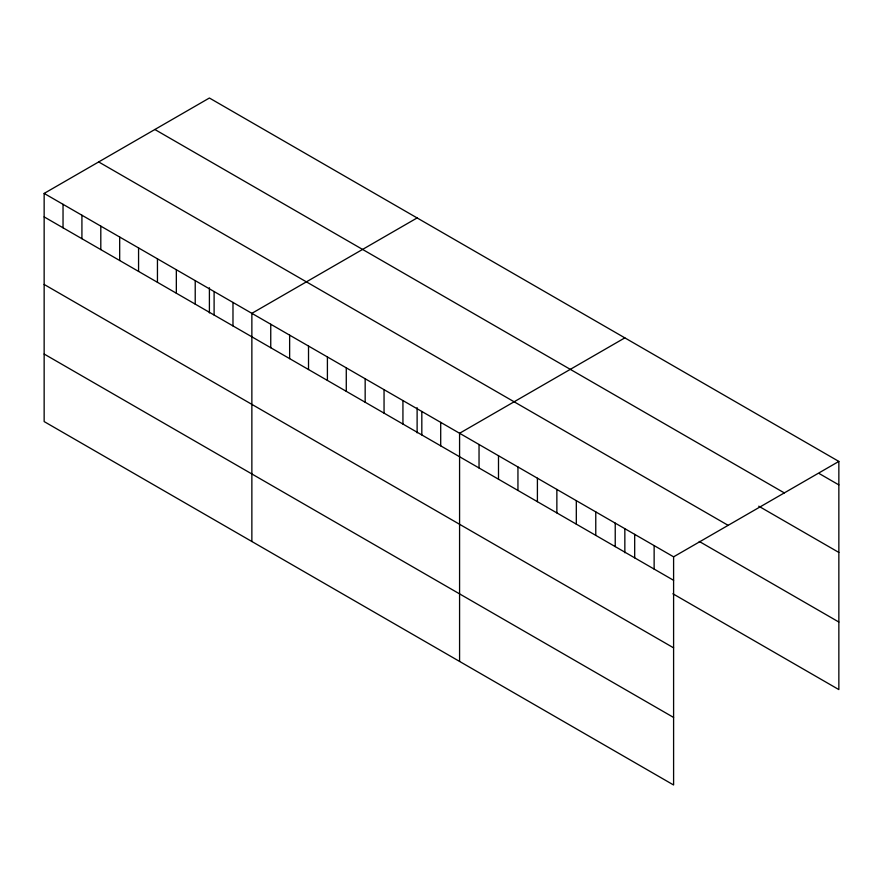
<?xml version="1.0" encoding="UTF-8"?>
<svg xmlns="http://www.w3.org/2000/svg" width="883" height="883" viewBox="0 0 883 883"><rect width="100%" height="100%" fill="white"/><g stroke="black" fill="none" stroke-linecap="round" stroke-linejoin="round"><path stroke-width="1.32" d="M44.15 193.421L673.597 556.831L673.597 784.987L44.15 421.577L44.15 193.421L209.403 98.013L838.85 461.423L838.85 689.579L672.901 593.773M417.118 217.935L251.865 313.344L251.865 541.5M624.844 337.869L459.579 433.277L459.579 661.422M673.597 556.831L838.85 461.423M819.391 473.663L838.85 484.899M154.867 129.503L784.314 492.913M758.74 506.191L838.85 552.438M98.686 161.942L728.133 525.341M699.226 541.422L838.85 622.029M44.15 216.898L673.597 580.308M44.15 284.447L673.597 647.846M44.15 354.039L673.597 717.438M654.137 545.595L654.137 569.071M634.689 534.37L634.689 557.846M624.844 528.939L624.844 552.769M615.23 523.133L615.23 546.61M595.771 511.897L595.771 535.374M576.312 500.672L576.312 524.149M556.864 489.436L556.864 512.913M537.405 478.2L537.405 501.676M517.946 466.975L517.946 490.451M498.498 455.738L498.498 479.215M479.039 444.502L479.039 467.979M440.705 422.372L440.705 445.849M421.82 411.467L421.82 434.944M417.118 407.681L417.118 432.847M402.935 400.562L402.935 424.039M384.05 389.668L384.05 413.145M365.165 378.763L365.165 402.24M346.279 367.858L346.279 391.335M327.405 356.953L327.405 380.43M308.52 346.059L308.52 369.536M289.635 335.154L289.635 358.63M270.75 324.249L270.75 347.725M232.98 302.45L232.98 325.926M214.105 291.545L214.105 315.021M209.403 287.759L209.403 312.924M195.22 280.639L195.22 304.116M176.335 269.734L176.335 293.211M157.45 258.84L157.45 282.317M138.565 247.935L138.565 271.412M119.68 237.03L119.68 260.507M100.805 226.136L100.805 249.602M81.92 215.231L81.92 238.708M63.035 204.326L63.035 227.803"/></g></svg>
